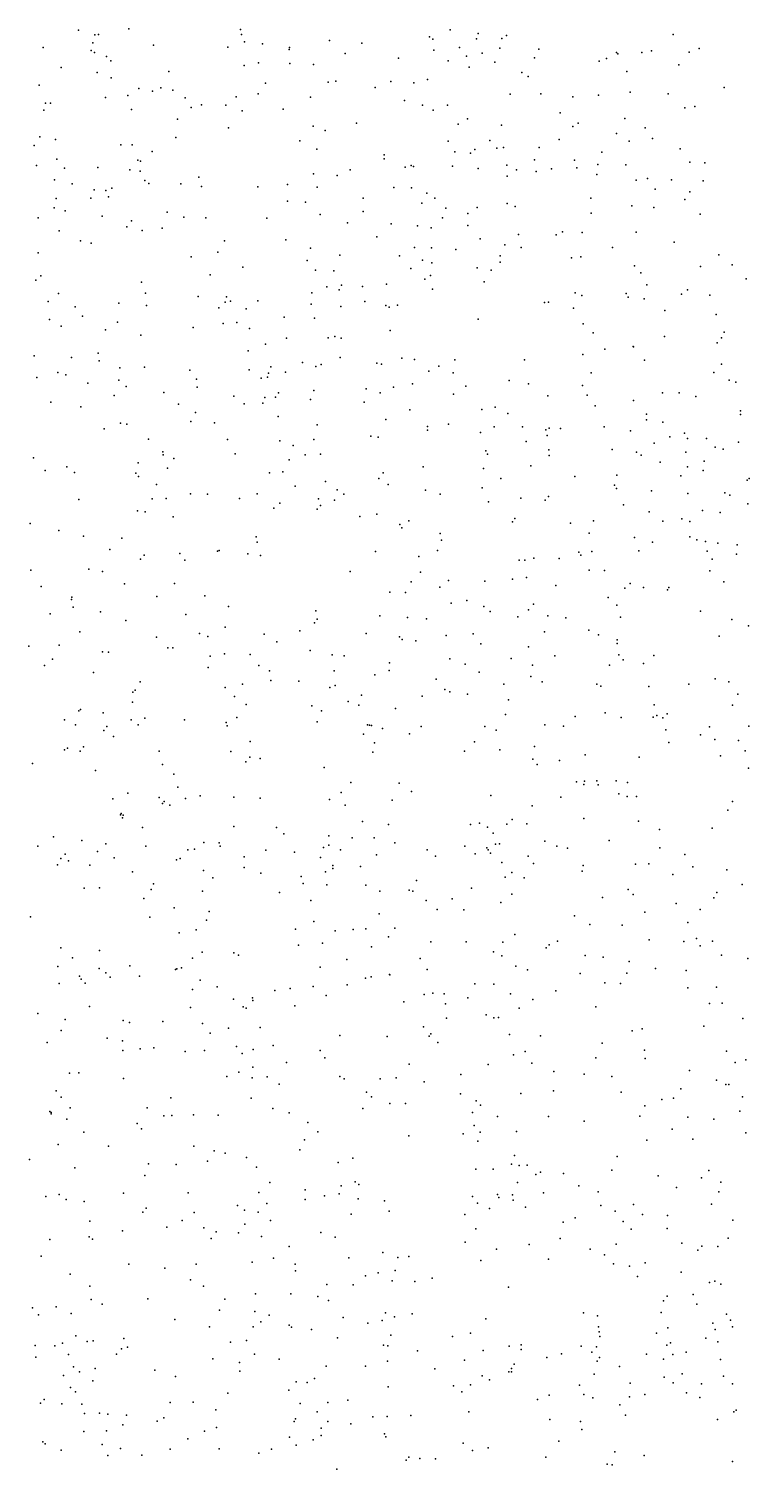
# Model space of a CAD drawing. Extents: x 2 to 99999, y 0 to 49999.
# Drawn here: x 25002 to 31251, y 25007 to 37495 of the extents above; entities that cross this region are included whole.
import ezdxf

# ---------------------------------------------------------------- set-up
doc = ezdxf.new("R2010")
doc.units = 0
doc.header["$MEASUREMENT"] = 0
doc.layers.add('points', color=50, linetype='Continuous')

msp = doc.modelspace()

# ---------------------------------------------------------------- linework, layer by layer
at = {"layer": 'points', "color": 3}
for p in [(25433, 37482, 4), (25869, 37495, 49), (26839, 37490, 75), (28656, 37485, 17), (25557, 37373, 60), (25576, 37442, 52), (25606, 37447, 27), (26085, 37352, 66), (26848, 37445, 65), (26873, 37382, 24), (27030, 37364, 17), (27612, 37394, 45), (27892, 37370, 60), (28478, 37425, 95), (28508, 37404, 32), (28885, 37407, 38), (28900, 37453, 63), (29106, 37410, 3), (29145, 37436, 74), (30592, 37447, 98), (25128, 37332, 100), (25543, 37306, 50), (25573, 37291, 76), (25676, 37255, 5), (25713, 37217, 52), (26729, 37336, 86), (27262, 37315, 55), (27265, 37332, 82), (27747, 37281, 60), (28209, 37241, 88), (28515, 37310, 87), (28640, 37217, 53), (28737, 37332, 20), (28798, 37257, 86), (28935, 37284, 51), (29088, 37328, 84), (29388, 37242, 44), (29426, 37318, 59), (30014, 37238, 47), (30099, 37289, 95), (30112, 37278, 48), (30320, 37290, 57), (30403, 37304, 26), (30731, 37292, 45), (30816, 37323, 49), (25282, 37160, 4), (25596, 37115, 93), (26217, 37126, 2), (26870, 37178, 2), (26994, 37200, 51), (27267, 37194, 40), (27471, 37186, 56), (28821, 37163, 28), (29044, 37207, 26), (29280, 37116, 37), (29950, 37213, 100), (30190, 37124, 95), (30641, 37182, 54), (25092, 37007, 89), (25717, 37069, 30), (25958, 36977, 31), (26149, 36983, 45), (27055, 37023, 54), (27598, 37033, 84), (27666, 37040, 49), (28008, 36987, 18), (28143, 37038, 74), (28341, 37028, 18), (28460, 37056, 8), (29333, 37081, 58), (31034, 36985, 64), (25147, 36849, 63), (25191, 36851, 85), (25669, 36898, 24), (25862, 36916, 53), (26074, 36955, 80), (26251, 36963, 27), (26360, 36896, 55), (26800, 36905, 1), (26993, 36930, 34), (27447, 36902, 17), (28260, 36874, 37), (29178, 36929, 37), (29443, 36932, 88), (29720, 36905, 65), (29944, 36920, 62), (30219, 36946, 91), (30548, 36932, 13), (25133, 36791, 60), (25893, 36794, 85), (26412, 36812, 7), (26501, 36835, 72), (26712, 36833, 39), (26852, 36784, 24), (27210, 36797, 67), (28416, 36834, 44), (28511, 36790, 89), (28635, 36833, 8), (29612, 36767, 98), (30172, 36718, 96), (30694, 36811, 91), (30779, 36822, 31), (26291, 36711, 73), (26736, 36636, 57), (27470, 36652, 80), (27572, 36613, 18), (27846, 36676, 5), (28726, 36667, 17), (28809, 36714, 63), (29102, 36659, 48), (29722, 36648, 71), (29768, 36677, 54), (30349, 36635, 13), (25049, 36484, 9), (25098, 36557, 97), (25235, 36534, 85), (25801, 36489, 45), (25900, 36488, 7), (26278, 36554, 63), (27353, 36523, 71), (28640, 36521, 52), (29000, 36526, 98), (29120, 36467, 99), (29429, 36467, 30), (29603, 36535, 37), (30100, 36588, 35), (30209, 36520, 8), (30413, 36543, 44), (25246, 36364, 51), (25949, 36357, 85), (25970, 36348, 95), (26073, 36432, 66), (27501, 36452, 11), (28084, 36401, 98), (28084, 36369, 71), (28699, 36429, 81), (28834, 36417, 47), (28872, 36450, 44), (29061, 36459, 62), (29390, 36360, 21), (29737, 36356, 32), (29973, 36425, 42), (30652, 36455, 95), (25068, 36311, 97), (25313, 36287, 90), (25601, 36292, 7), (25880, 36273, 5), (25969, 36262, 67), (27473, 36239, 71), (27678, 36224, 52), (27791, 36273, 58), (28268, 36295, 23), (28319, 36310, 90), (28339, 36302, 9), (28679, 36303, 19), (28900, 36283, 64), (29150, 36314, 74), (29151, 36217, 79), (29233, 36272, 93), (29404, 36259, 71), (29537, 36280, 18), (29757, 36291, 89), (29931, 36233, 93), (29937, 36318, 60), (30182, 36315, 30), (30735, 36338, 42), (30865, 36334, 53), (25225, 36186, 80), (25379, 36152, 21), (25570, 36099, 72), (25672, 36092, 98), (25724, 36114, 63), (26009, 36180, 89), (26045, 36153, 20), (26320, 36152, 81), (26478, 36209, 32), (26500, 36127, 12), (26989, 36124, 16), (27247, 36146, 87), (27503, 36123, 53), (28169, 36118, 72), (28322, 36117, 72), (30271, 36183, 86), (30369, 36196, 90), (30435, 36105, 0), (30576, 36187, 55), (30852, 36177, 71), (25240, 36025, 13), (25541, 36028, 16), (25695, 36037, 90), (27247, 36001, 31), (27402, 35991, 44), (27902, 36026, 49), (28411, 35984, 33), (28456, 36071, 55), (28524, 36026, 6), (29152, 35981, 54), (29877, 36027, 17), (30694, 36016, 63), (30737, 36081, 91), (25083, 35857, 19), (25223, 35942, 5), (25319, 35917, 63), (25640, 35872, 43), (26204, 35906, 34), (26347, 35861, 29), (26538, 35855, 94), (27066, 35852, 39), (27529, 35886, 28), (27902, 35911, 59), (28592, 35855, 88), (28619, 35940, 46), (28812, 35895, 93), (28892, 35947, 77), (29222, 35954, 79), (29881, 35897, 49), (30232, 35960, 81), (30424, 35946, 81), (30825, 35887, 7), (25267, 35742, 60), (25854, 35779, 52), (25892, 35830, 84), (25985, 35745, 84), (26158, 35766, 45), (27768, 35813, 6), (28147, 35805, 78), (28374, 35788, 42), (28492, 35770, 43), (28811, 35790, 35), (29632, 35734, 4), (29801, 35730, 24), (30270, 35733, 18), (25452, 35657, 12), (25544, 35636, 90), (26699, 35658, 59), (27232, 35666, 52), (27446, 35593, 76), (28021, 35692, 37), (28349, 35598, 9), (28495, 35595, 63), (28918, 35673, 43), (29131, 35622, 84), (29251, 35713, 31), (29272, 35599, 50), (29577, 35708, 26), (30066, 35599, 35), (30601, 35646, 90), (25084, 35552, 27), (26411, 35519, 2), (26643, 35557, 4), (27417, 35487, 43), (27701, 35532, 41), (28217, 35526, 67), (28417, 35489, 15), (28497, 35467, 60), (28706, 35583, 72), (29092, 35528, 56), (29092, 35473, 14), (29709, 35509, 9), (29792, 35519, 57), (30988, 35534, 81), (25108, 35353, 36), (26575, 35361, 78), (26858, 35427, 10), (27490, 35401, 16), (27647, 35396, 35), (28317, 35417, 70), (28486, 35355, 7), (28891, 35422, 72), (29012, 35401, 67), (30257, 35440, 27), (30310, 35380, 96), (30829, 35433, 39), (31104, 35450, 85), (25063, 35315, 59), (25980, 35298, 63), (27588, 35258, 37), (27696, 35231, 70), (27715, 35273, 13), (27898, 35261, 42), (28104, 35280, 66), (28439, 35324, 18), (28505, 35238, 29), (28953, 35302, 73), (30364, 35274, 92), (30715, 35231, 24), (31226, 35328, 15), (25170, 35131, 19), (25260, 35200, 41), (25784, 35116, 72), (26014, 35204, 68), (26024, 35097, 64), (26472, 35174, 98), (26707, 35126, 96), (26716, 35172, 83), (26751, 35135, 34), (26990, 35136, 31), (27451, 35108, 10), (27458, 35205, 18), (27918, 35131, 19), (28099, 35095, 88), (28201, 35100, 83), (29476, 35123, 13), (29511, 35125, 49), (29741, 35205, 13), (29799, 35182, 57), (30183, 35199, 58), (30202, 35168, 87), (30341, 35153, 11), (30663, 35194, 70), (30909, 35187, 14), (25181, 34975, 27), (25405, 35084, 63), (25469, 35003, 99), (26651, 35077, 22), (26887, 35066, 57), (27217, 34996, 76), (27480, 34986, 81), (27709, 35088, 13), (28129, 35083, 1), (28901, 34977, 21), (29728, 35072, 61), (30520, 35052, 47), (30964, 35018, 94), (25284, 34917, 33), (25667, 34886, 76), (25773, 34952, 50), (26427, 34906, 56), (26688, 34940, 10), (26807, 34949, 67), (26916, 34898, 92), (28137, 34878, 63), (29811, 34936, 31), (29899, 34859, 93), (31033, 34865, 68), (25973, 34839, 6), (27055, 34760, 7), (27237, 34814, 54), (27600, 34815, 62), (27656, 34827, 5), (27712, 34814, 42), (30246, 34742, 83), (30247, 34737, 44), (30517, 34827, 32), (30974, 34771, 22), (31010, 34817, 68), (25050, 34659, 60), (25372, 34646, 82), (25605, 34684, 51), (25614, 34617, 32), (26904, 34703, 23), (27376, 34601, 23), (27702, 34644, 43), (28021, 34597, 39), (28239, 34640, 51), (28347, 34629, 3), (28699, 34626, 32), (29303, 34625, 86), (29807, 34670, 24), (29998, 34716, 27), (30344, 34623, 51), (25071, 34473, 9), (25255, 34514, 94), (25324, 34495, 78), (25791, 34555, 54), (26005, 34560, 67), (26399, 34535, 30), (26913, 34539, 76), (27072, 34475, 91), (27083, 34510, 22), (27103, 34563, 26), (27228, 34517, 84), (27492, 34566, 46), (27538, 34584, 68), (28062, 34587, 17), (28471, 34527, 69), (28560, 34571, 91), (28684, 34512, 80), (29879, 34513, 84), (30944, 34515, 72), (31012, 34587, 7), (25514, 34424, 65), (25782, 34450, 82), (25848, 34395, 72), (26456, 34458, 60), (26463, 34389, 18), (27019, 34465, 96), (27474, 34360, 81), (27928, 34373, 89), (28167, 34388, 57), (28331, 34416, 97), (28794, 34396, 31), (29169, 34445, 61), (29336, 34418, 48), (29806, 34401, 79), (31076, 34449, 11), (31134, 34430, 33), (25194, 34258, 80), (25744, 34315, 41), (26175, 34342, 62), (26301, 34241, 97), (26780, 34310, 92), (26870, 34243, 96), (27032, 34249, 44), (27050, 34298, 90), (27142, 34301, 54), (27169, 34338, 9), (27447, 34280, 71), (27910, 34258, 91), (28050, 34338, 39), (28685, 34326, 11), (29505, 34314, 59), (29845, 34319, 45), (29914, 34227, 80), (30249, 34271, 72), (30498, 34338, 15), (30645, 34340, 32), (30787, 34308, 87), (25454, 34217, 31), (26449, 34168, 33), (27165, 34135, 99), (28100, 34109, 51), (28308, 34192, 94), (28933, 34194, 26), (29047, 34216, 28), (29157, 34161, 40), (30359, 34104, 21), (30360, 34155, 67), (31175, 34184, 52), (31177, 34150, 34), (25656, 34026, 84), (25798, 34075, 11), (25853, 34067, 70), (26407, 34090, 53), (26614, 34080, 39), (27503, 34061, 74), (28460, 34016, 12), (28461, 34047, 98), (28644, 34068, 40), (28920, 33995, 51), (29040, 34043, 33), (29285, 34044, 21), (29486, 34018, 9), (29517, 34033, 96), (29615, 34029, 77), (29994, 34043, 17), (30222, 34009, 43), (30501, 34085, 33), (30691, 33988, 51), (26040, 33938, 77), (26725, 33935, 70), (27179, 33922, 10), (27295, 33881, 45), (27476, 33934, 72), (27969, 33962, 22), (28034, 33954, 1), (29318, 33916, 91), (29499, 33968, 47), (29513, 33846, 1), (30062, 33848, 75), (30426, 33902, 6), (30563, 33958, 77), (30715, 33942, 12), (30881, 33944, 95), (30956, 33867, 95), (31025, 33851, 19), (31158, 33911, 39), (25044, 33775, 43), (25951, 33731, 90), (26164, 33826, 11), (26167, 33801, 21), (26261, 33769, 48), (26793, 33811, 87), (27262, 33758, 86), (27399, 33800, 70), (27534, 33806, 90), (28968, 33835, 28), (28980, 33807, 34), (29516, 33796, 38), (30273, 33824, 81), (30315, 33799, 63), (30480, 33737, 41), (30702, 33825, 97), (30862, 33745, 82), (25145, 33665, 55), (25332, 33697, 24), (25398, 33648, 41), (25932, 33643, 41), (25955, 33613, 18), (26206, 33685, 11), (27089, 33645, 81), (27205, 33655, 28), (28038, 33596, 44), (28075, 33644, 69), (28422, 33697, 46), (28947, 33684, 15), (29098, 33595, 77), (29358, 33707, 98), (29738, 33613, 46), (30102, 33624, 65), (30659, 33618, 35), (30717, 33697, 92), (30853, 33666, 36), (31251, 33596, 79), (26109, 33545, 45), (27312, 33529, 16), (27577, 33569, 84), (27676, 33497, 68), (28121, 33543, 22), (28444, 33496, 49), (28936, 33516, 51), (30082, 33537, 45), (30100, 33509, 27), (30403, 33489, 48), (31040, 33472, 19), (31235, 33582, 39), (25435, 33414, 41), (26072, 33421, 73), (26193, 33423, 76), (26406, 33462, 31), (26553, 33460, 64), (26829, 33422, 57), (26983, 33463, 39), (27179, 33381, 14), (27516, 33420, 86), (27533, 33363, 4), (27655, 33407, 29), (27734, 33459, 81), (28571, 33459, 76), (28991, 33393, 92), (29269, 33426, 61), (29480, 33409, 91), (29511, 33441, 62), (30161, 33367, 17), (30719, 33467, 14), (31084, 33453, 35), (31238, 33377, 2), (25944, 33315, 36), (26012, 33308, 67), (26255, 33264, 10), (27129, 33338, 4), (27504, 33331, 37), (27875, 33266, 27), (28020, 33288, 23), (28300, 33230, 78), (29197, 33221, 20), (29218, 33248, 59), (29900, 33229, 14), (30384, 33306, 47), (30501, 33225, 29), (30668, 33247, 18), (30735, 33224, 63), (30847, 33320, 61), (30998, 33302, 49), (25015, 33205, 7), (25263, 33144, 39), (25478, 33095, 15), (28221, 33198, 50), (28238, 33169, 93), (28571, 33118, 5), (29700, 33210, 39), (29864, 33122, 85), (25704, 32981, 95), (25809, 33078, 66), (26655, 32972, 78), (26976, 33091, 80), (26982, 33044, 2), (28548, 32973, 16), (28581, 33062, 24), (30257, 33085, 28), (30413, 33043, 24), (30736, 33091, 86), (30796, 33063, 11), (30872, 33051, 72), (30980, 33036, 17), (31148, 33021, 64), (25972, 32897, 88), (26004, 32931, 6), (26313, 32947, 32), (26357, 32888, 31), (26640, 32967, 53), (26901, 32942, 52), (27012, 32929, 83), (28011, 32964, 82), (28387, 32920, 97), (29257, 32888, 71), (29304, 32888, 71), (29384, 32906, 88), (29604, 32903, 32), (29773, 32957, 78), (29791, 32932, 24), (29886, 32963, 71), (30293, 32969, 5), (30886, 32965, 12), (30931, 32898, 77), (31140, 32940, 49), (25021, 32800, 17), (25522, 32811, 84), (25641, 32790, 24), (27790, 32789, 85), (28401, 32783, 61), (29198, 32724, 51), (29319, 32739, 91), (29863, 32801, 40), (29995, 32798, 87), (30910, 32795, 38), (25110, 32660, 79), (25832, 32684, 85), (26266, 32685, 6), (28134, 32612, 18), (28269, 32607, 63), (28318, 32701, 85), (28567, 32655, 47), (28642, 32711, 96), (28959, 32707, 9), (29574, 32668, 81), (30173, 32644, 12), (30219, 32687, 20), (30334, 32651, 89), (30542, 32631, 87), (30553, 32652, 84), (31031, 32701, 40), (25374, 32548, 25), (25377, 32566, 52), (25388, 32480, 60), (26112, 32573, 98), (26528, 32580, 62), (26734, 32486, 9), (28667, 32514, 3), (28802, 32539, 22), (28950, 32486, 71), (29381, 32507, 50), (30027, 32565, 44), (30104, 32498, 82), (25189, 32422, 9), (25625, 32441, 46), (25845, 32364, 38), (26364, 32418, 91), (27493, 32450, 46), (27503, 32377, 38), (28048, 32406, 19), (28286, 32390, 1), (28453, 32379, 4), (29004, 32442, 74), (29245, 32396, 66), (29337, 32456, 35), (29504, 32404, 21), (29660, 32387, 60), (30136, 32393, 8), (30829, 32447, 8), (31101, 32374, 51), (25446, 32267, 54), (26110, 32221, 37), (26482, 32253, 5), (26556, 32226, 29), (26707, 32306, 58), (27043, 32247, 50), (27352, 32274, 69), (27480, 32344, 67), (27930, 32252, 28), (28217, 32223, 70), (28622, 32236, 9), (28856, 32250, 25), (29477, 32267, 79), (29861, 32281, 22), (29944, 32240, 89), (30991, 32228, 32), (31244, 32320, 97), (25002, 32141, 22), (25267, 32151, 62), (26207, 32128, 31), (26253, 32129, 30), (27153, 32181, 16), (27444, 32104, 54), (28240, 32201, 58), (28361, 32190, 16), (28924, 32162, 54), (29338, 32136, 13), (30105, 32166, 56), (30107, 32196, 20), (25139, 31975, 18), (25208, 32031, 50), (25643, 32093, 30), (25694, 32091, 37), (26576, 32057, 18), (26701, 32076, 8), (26922, 32070, 74), (26997, 31975, 32), (27634, 32066, 43), (27738, 32058, 30), (28132, 31997, 68), (28655, 32033, 43), (28788, 31986, 52), (29187, 32035, 56), (29372, 31978, 26), (29565, 32059, 11), (30040, 31977, 24), (30119, 32066, 12), (30158, 32024, 17), (30333, 31993, 32), (30423, 32061, 7), (25565, 31913, 23), (26557, 31957, 41), (27089, 31929, 25), (27103, 31846, 75), (27651, 31929, 29), (28004, 31895, 29), (28127, 31930, 24), (28535, 31857, 22), (28909, 31917, 24), (29358, 31879, 76), (30955, 31859, 43), (25906, 31745, 15), (25926, 31760, 38), (25968, 31832, 32), (26706, 31783, 61), (26856, 31813, 74), (27344, 31839, 81), (27614, 31785, 22), (27661, 31802, 91), (28612, 31766, 72), (28655, 31747, 7), (28809, 31726, 58), (29124, 31813, 61), (29454, 31834, 75), (29930, 31813, 22), (29963, 31796, 52), (30381, 31793, 35), (30727, 31812, 50), (31074, 31832, 4), (31152, 31726, 62), (25902, 31657, 26), (26787, 31707, 38), (26889, 31638, 60), (27457, 31625, 66), (27773, 31664, 5), (27866, 31632, 91), (27888, 31717, 47), (28184, 31601, 65), (28414, 31709, 72), (29162, 31678, 30), (30427, 31634, 94), (31107, 31632, 62), (25312, 31503, 3), (25436, 31583, 64), (25450, 31592, 58), (25647, 31563, 26), (25889, 31504, 60), (26010, 31519, 46), (26352, 31505, 70), (26713, 31482, 89), (26806, 31523, 49), (27505, 31485, 97), (27540, 31581, 62), (29136, 31550, 58), (29742, 31533, 24), (30002, 31565, 26), (30141, 31523, 18), (30419, 31528, 6), (30451, 31542, 27), (30502, 31522, 19), (30539, 31556, 9), (25407, 31460, 0), (25653, 31410, 12), (25680, 31446, 17), (25738, 31358, 71), (25952, 31459, 75), (26724, 31452, 8), (27905, 31379, 73), (27939, 31460, 11), (27957, 31457, 59), (27976, 31456, 9), (28071, 31430, 66), (28306, 31381, 9), (28406, 31447, 95), (28958, 31447, 57), (29057, 31414, 65), (29479, 31460, 96), (29640, 31449, 20), (30528, 31416, 70), (30828, 31375, 80), (30906, 31442, 34), (31248, 31450, 52), (25313, 31244, 7), (25339, 31259, 45), (25449, 31232, 18), (25478, 31269, 60), (26134, 31232, 14), (26756, 31230, 17), (26923, 31315, 49), (27986, 31223, 71), (28000, 31303, 9), (28782, 31232, 70), (28868, 31312, 11), (29088, 31243, 44), (29389, 31273, 7), (30553, 31308, 23), (30954, 31332, 70), (31159, 31324, 81), (31215, 31235, 62), (25034, 31124, 18), (26162, 31115, 78), (26886, 31139, 39), (26921, 31181, 93), (27009, 31169, 36), (29375, 31164, 0), (29411, 31117, 55), (29607, 31152, 17), (29828, 31200, 75), (30296, 31179, 83), (31003, 31191, 11), (25582, 31063, 63), (26261, 31033, 17), (27565, 31090, 81), (29822, 30973, 73), (29931, 30975, 14), (30097, 30975, 38), (31246, 31086, 43), (25861, 30867, 64), (26296, 30920, 48), (27713, 30874, 65), (27795, 30960, 81), (28215, 30955, 55), (28322, 30882, 64), (29010, 30848, 62), (29753, 30967, 39), (29818, 30944, 8), (29940, 30941, 64), (30119, 30863, 77), (30197, 30959, 28), (25732, 30820, 94), (26134, 30829, 77), (26162, 30779, 100), (26176, 30795, 63), (26226, 30765, 67), (26361, 30823, 4), (26490, 30845, 3), (26782, 30834, 12), (27008, 30825, 76), (27611, 30812, 27), (27746, 30764, 52), (28155, 30807, 97), (29370, 30758, 80), (29618, 30834, 17), (30194, 30838, 99), (30275, 30840, 9), (31107, 30795, 56), (25798, 30681, 57), (25805, 30691, 43), (25816, 30653, 52), (25822, 30677, 46), (27896, 30622, 70), (28912, 30608, 92), (29148, 30600, 16), (29196, 30640, 41), (29323, 30603, 58), (29816, 30648, 55), (30291, 30626, 9), (31065, 30721, 46), (25217, 30488, 17), (25989, 30569, 84), (26780, 30579, 20), (27152, 30569, 21), (27214, 30516, 22), (27604, 30499, 53), (27808, 30481, 87), (27998, 30481, 18), (28123, 30595, 96), (28833, 30596, 37), (28981, 30572, 93), (29029, 30521, 75), (30472, 30552, 21), (30930, 30563, 55), (25081, 30407, 85), (25461, 30458, 86), (25598, 30361, 69), (25672, 30430, 75), (26019, 30408, 44), (26382, 30376, 96), (26441, 30381, 18), (26521, 30441, 12), (26653, 30437, 28), (26662, 30407, 2), (27058, 30375, 2), (27306, 30356, 50), (27560, 30397, 11), (27606, 30417, 68), (27706, 30376, 59), (28177, 30437, 53), (28458, 30378, 82), (28784, 30409, 99), (28975, 30393, 74), (28986, 30378, 61), (29008, 30348, 60), (29051, 30425, 90), (29084, 30429, 52), (29479, 30451, 32), (29584, 30409, 75), (29676, 30390, 22), (30036, 30458, 43), (30477, 30393, 13), (25252, 30246, 79), (25281, 30300, 82), (25319, 30338, 37), (25347, 30281, 58), (25532, 30245, 98), (25744, 30306, 88), (26285, 30291, 85), (26316, 30300, 71), (26870, 30224, 27), (26871, 30317, 56), (27533, 30310, 87), (27641, 30242, 80), (27881, 30231, 79), (28019, 30333, 61), (28530, 30323, 82), (28873, 30341, 98), (29105, 30266, 25), (29335, 30322, 44), (29379, 30257, 85), (29812, 30242, 40), (30265, 30253, 47), (30381, 30256, 70), (30693, 30335, 45), (30762, 30230, 79), (25901, 30186, 34), (26517, 30198, 44), (26598, 30133, 47), (27014, 30175, 53), (27364, 30144, 72), (27577, 30185, 9), (27641, 30216, 2), (28364, 30110, 31), (29135, 30140, 36), (29192, 30181, 29), (29300, 30133, 24), (29802, 30192, 70), (30590, 30163, 87), (31057, 30202, 1), (25483, 30044, 6), (25617, 30047, 74), (26063, 30033, 17), (26083, 30083, 56), (26510, 30019, 78), (27178, 30008, 19), (27381, 30084, 29), (27588, 30074, 70), (27927, 30070, 4), (28046, 30017, 71), (28301, 30027, 52), (28334, 30019, 70), (28843, 30043, 43), (29191, 29992, 80), (30200, 30034, 98), (30245, 29989, 14), (30970, 30008, 38), (31190, 30076, 60), (26000, 29954, 7), (26263, 29875, 54), (27448, 29938, 14), (28450, 29938, 25), (28546, 29860, 12), (28676, 29953, 25), (28776, 29855, 15), (29097, 29921, 77), (29978, 29962, 30), (30618, 29911, 43), (30826, 29859, 80), (30944, 29959, 28), (25018, 29795, 85), (26052, 29793, 84), (26544, 29768, 28), (26568, 29841, 53), (27474, 29755, 28), (28042, 29821, 66), (29737, 29804, 58), (29870, 29730, 73), (30150, 29724, 27), (30347, 29835, 65), (30718, 29746, 58), (26306, 29657, 0), (26455, 29683, 24), (27316, 29689, 26), (27659, 29674, 73), (27815, 29687, 70), (27925, 29691, 72), (28123, 29623, 53), (28177, 29696, 28), (29217, 29643, 40), (30795, 29607, 49), (25280, 29526, 52), (25616, 29503, 65), (26506, 29489, 78), (26780, 29483, 44), (27343, 29549, 6), (27550, 29567, 11), (27974, 29535, 7), (28491, 29579, 22), (28797, 29579, 73), (29034, 29492, 75), (29113, 29576, 44), (29491, 29528, 54), (29515, 29553, 36), (29589, 29586, 65), (30384, 29595, 82), (30685, 29581, 16), (30827, 29545, 20), (30934, 29584, 13), (25255, 29365, 75), (25381, 29440, 99), (25614, 29348, 43), (25880, 29370, 23), (26328, 29354, 54), (26423, 29436, 78), (26822, 29462, 3), (27529, 29358, 4), (27762, 29427, 37), (28397, 29433, 35), (29106, 29457, 87), (29227, 29367, 16), (29827, 29459, 72), (29985, 29447, 57), (30209, 29408, 49), (30438, 29349, 25), (31012, 29462, 3), (31238, 29434, 13), (25443, 29280, 47), (25456, 29255, 81), (25672, 29309, 89), (25708, 29273, 12), (25964, 29281, 96), (26274, 29340, 80), (26287, 29345, 16), (26488, 29246, 85), (27922, 29265, 39), (27972, 29275, 7), (28132, 29296, 14), (28134, 29294, 37), (28457, 29340, 21), (29327, 29336, 61), (29785, 29305, 99), (30000, 29224, 99), (30189, 29308, 15), (30705, 29331, 67), (25265, 29218, 15), (25491, 29222, 85), (26421, 29167, 85), (26637, 29188, 44), (27137, 29158, 94), (27269, 29173, 65), (27470, 29193, 94), (27581, 29114, 28), (27763, 29206, 2), (28432, 29121, 73), (28508, 29134, 11), (28604, 29127, 34), (28871, 29216, 24), (29036, 29213, 13), (29180, 29129, 59), (29575, 29155, 52), (30136, 29218, 71), (30719, 29179, 22), (30968, 29186, 47), (25528, 29019, 57), (26405, 29010, 9), (26778, 29082, 22), (26862, 29015, 31), (26888, 29004, 23), (26942, 29092, 66), (26947, 29071, 26), (27310, 29024, 77), (28256, 29059, 96), (28617, 29041, 46), (28812, 29093, 2), (29256, 29003, 16), (29373, 29079, 72), (29920, 29014, 93), (30906, 29043, 37), (31017, 29047, 6), (25081, 28959, 98), (25317, 28905, 42), (25820, 28897, 16), (25876, 28879, 14), (26164, 28887, 81), (26510, 28872, 50), (28626, 28917, 78), (28970, 28947, 56), (29035, 28921, 18), (29078, 28922, 56), (30858, 28849, 69), (31196, 28914, 29), (25282, 28810, 65), (25681, 28743, 76), (26575, 28788, 29), (26735, 28829, 68), (27010, 28835, 75), (27701, 28768, 70), (28110, 28758, 67), (28425, 28842, 7), (28474, 28762, 24), (28489, 28781, 3), (29172, 28776, 50), (29442, 28764, 85), (30235, 28806, 13), (30323, 28825, 8), (25163, 28705, 98), (25816, 28722, 51), (25819, 28638, 76), (25969, 28652, 2), (26086, 28659, 27), (26359, 28628, 56), (26526, 28636, 77), (26803, 28671, 67), (26852, 28611, 43), (26948, 28646, 47), (27122, 28679, 9), (27529, 28637, 0), (28550, 28707, 98), (29307, 28629, 74), (29976, 28700, 46), (30342, 28641, 19), (31055, 28632, 9), (26946, 28491, 44), (27237, 28532, 33), (27569, 28573, 75), (28301, 28519, 44), (28987, 28515, 7), (29206, 28598, 33), (29366, 28528, 63), (29922, 28573, 71), (30349, 28566, 29), (31130, 28533, 62), (31223, 28556, 12), (25356, 28441, 87), (25437, 28442, 81), (25823, 28394, 83), (26720, 28412, 76), (26824, 28448, 39), (26941, 28400, 2), (27070, 28408, 10), (27699, 28411, 33), (27738, 28390, 22), (28051, 28390, 14), (28190, 28399, 59), (28432, 28366, 42), (28751, 28428, 32), (29558, 28455, 57), (29819, 28431, 48), (30061, 28411, 81), (30732, 28464, 60), (30968, 28381, 85), (25240, 28286, 11), (25283, 28231, 93), (26233, 28225, 85), (26932, 28224, 62), (27173, 28344, 92), (27932, 28275, 28), (27975, 28235, 37), (28746, 28260, 32), (29269, 28265, 21), (29555, 28287, 95), (30141, 28276, 59), (30659, 28304, 8), (31049, 28342, 14), (31075, 28343, 54), (31193, 28234, 9), (25184, 28107, 73), (25360, 28140, 19), (26030, 28140, 13), (27119, 28134, 64), (27900, 28135, 63), (28134, 28178, 98), (28269, 28177, 0), (28852, 28100, 27), (28883, 28200, 42), (28921, 28162, 51), (30346, 28158, 26), (30494, 28211, 10), (30594, 28223, 16), (31170, 28111, 61), (25195, 28087, 18), (25196, 28099, 46), (25333, 28041, 27), (25942, 28005, 76), (26173, 28071, 4), (26243, 28072, 22), (26431, 28078, 81), (26644, 28075, 95), (27262, 28097, 78), (27422, 28012, 83), (28866, 27987, 8), (29068, 28065, 99), (29511, 28065, 97), (29821, 28025, 61), (30302, 28066, 45), (30719, 28058, 48), (30945, 28042, 99), (25479, 27928, 43), (25980, 27957, 31), (27395, 27861, 5), (27509, 27932, 31), (28299, 27897, 42), (28770, 27914, 30), (28897, 27850, 60), (28917, 27930, 78), (29234, 27934, 25), (30362, 27859, 60), (30584, 27954, 76), (30762, 27869, 34), (31222, 27924, 11), (25256, 27821, 27), (25694, 27808, 21), (26434, 27808, 0), (26609, 27767, 34), (26705, 27747, 32), (27352, 27776, 13), (29214, 27727, 15), (25008, 27691, 32), (25402, 27620, 12), (26040, 27654, 4), (26282, 27647, 37), (26552, 27676, 53), (26890, 27710, 9), (26977, 27625, 46), (27685, 27665, 99), (27812, 27703, 98), (28881, 27609, 39), (29031, 27609, 87), (29188, 27651, 61), (29255, 27640, 0), (29325, 27644, 17), (30107, 27718, 24), (26008, 27552, 85), (27094, 27492, 18), (27834, 27497, 75), (27865, 27476, 75), (29242, 27491, 23), (29401, 27563, 53), (29440, 27581, 26), (29640, 27570, 79), (30059, 27598, 36), (30462, 27551, 45), (30837, 27534, 35), (30901, 27595, 80), (31005, 27494, 96), (25151, 27372, 30), (25265, 27388, 28), (25823, 27401, 34), (26384, 27404, 31), (26998, 27407, 19), (27401, 27430, 7), (27566, 27378, 94), (27695, 27393, 49), (27712, 27462, 61), (27858, 27350, 65), (28850, 27372, 47), (29069, 27387, 16), (29079, 27362, 10), (29198, 27384, 33), (29467, 27402, 1), (29774, 27462, 51), (29940, 27411, 9), (30622, 27450, 11), (30989, 27410, 35), (25327, 27346, 83), (25484, 27327, 83), (25991, 27235, 14), (26020, 27269, 30), (26436, 27231, 36), (26812, 27292, 72), (26874, 27252, 34), (26991, 27236, 27), (27068, 27310, 10), (27400, 27345, 10), (28087, 27333, 19), (28129, 27244, 38), (28895, 27312, 18), (28998, 27268, 85), (29205, 27340, 80), (29312, 27279, 46), (29965, 27294, 79), (30090, 27244, 59), (30247, 27303, 93), (30923, 27304, 2), (25532, 27157, 14), (26200, 27104, 94), (26332, 27164, 11), (26875, 27131, 52), (27099, 27163, 26), (27799, 27219, 24), (28785, 27214, 72), (29638, 27148, 63), (29742, 27185, 5), (30159, 27155, 21), (30327, 27216, 59), (30543, 27206, 96), (31109, 27166, 41), (25184, 26998, 88), (25525, 27020, 98), (25555, 27002, 9), (25814, 27072, 42), (26521, 27099, 75), (26584, 27008, 93), (26629, 27066, 82), (26820, 27056, 98), (27021, 27025, 25), (27536, 27058, 58), (27660, 27018, 72), (28881, 27092, 27), (29611, 27006, 23), (30228, 27088, 99), (30541, 27093, 44), (31068, 27011, 6), (25109, 26855, 56), (27260, 26937, 78), (28072, 26885, 74), (28299, 26851, 43), (28787, 26975, 61), (29058, 26915, 58), (29344, 26954, 49), (29871, 26913, 43), (29996, 26865, 65), (30098, 26959, 17), (30667, 26966, 97), (30806, 26906, 68), (30839, 26940, 29), (30980, 26936, 60), (25870, 26784, 97), (26181, 26749, 91), (26453, 26783, 68), (26939, 26803, 32), (27125, 26836, 85), (27314, 26784, 49), (27315, 26727, 87), (27778, 26840, 77), (28180, 26730, 64), (28203, 26842, 65), (28922, 26816, 31), (29509, 26829, 78), (30075, 26786, 28), (30212, 26768, 59), (30350, 26795, 29), (25361, 26698, 87), (26405, 26647, 2), (27587, 26607, 13), (27815, 26604, 99), (27922, 26683, 84), (28034, 26710, 10), (28154, 26640, 53), (28350, 26635, 84), (28502, 26664, 40), (30281, 26678, 69), (30662, 26716, 13), (30908, 26626, 74), (30952, 26637, 50), (31006, 26611, 79), (25531, 26593, 72), (25542, 26479, 13), (26036, 26484, 21), (26517, 26593, 42), (26704, 26482, 45), (26968, 26526, 95), (27276, 26527, 61), (27509, 26503, 36), (29164, 26584, 51), (30541, 26508, 49), (30766, 26520, 31), (25034, 26406, 7), (25240, 26415, 66), (25371, 26357, 36), (25638, 26437, 82), (26657, 26385, 24), (26963, 26375, 31), (27601, 26469, 75), (28097, 26363, 47), (28328, 26355, 16), (29815, 26362, 68), (30489, 26365, 13), (30507, 26466, 37), (30797, 26438, 98), (25088, 26345, 75), (26268, 26304, 73), (26570, 26242, 36), (26949, 26240, 47), (27014, 26285, 67), (27086, 26341, 16), (27261, 26255, 99), (27281, 26238, 13), (27730, 26322, 98), (27944, 26273, 71), (28067, 26296, 94), (28175, 26327, 34), (28966, 26309, 33), (29934, 26336, 40), (29943, 26240, 91), (30546, 26231, 94), (30936, 26272, 59), (31054, 26350, 23), (31089, 26298, 34), (31107, 26241, 1), (25409, 26164, 47), (25508, 26115, 18), (25560, 26119, 97), (25828, 26141, 56), (26752, 26107, 37), (26891, 26121, 86), (27455, 26217, 32), (27679, 26146, 74), (28143, 26168, 96), (28679, 26156, 11), (28834, 26187, 7), (29949, 26199, 52), (29955, 26156, 60), (30448, 26185, 36), (30569, 26101, 96), (30874, 26144, 11), (30955, 26218, 43), (30978, 26112, 55), (25057, 26079, 4), (25064, 25978, 35), (25229, 26076, 49), (25295, 26100, 82), (25346, 26000, 8), (25763, 26003, 53), (25807, 26051, 17), (25859, 26066, 95), (26959, 26005, 68), (28079, 26082, 16), (28118, 26076, 63), (28375, 26034, 23), (28943, 26035, 63), (29168, 26073, 57), (29272, 26043, 10), (29274, 26085, 35), (29623, 26006, 26), (29793, 26072, 91), (29887, 26020, 41), (29928, 26067, 10), (30361, 26005, 48), (30537, 26081, 39), (30588, 26000, 91), (30704, 26021, 47), (25390, 25893, 79), (25578, 25881, 58), (26097, 25865, 47), (26599, 25964, 12), (26830, 25931, 87), (26834, 25857, 60), (27174, 25962, 68), (27583, 25899, 36), (27924, 25900, 76), (28113, 25943, 62), (28523, 25876, 43), (28781, 25953, 64), (29167, 25851, 31), (29188, 25881, 18), (29189, 25852, 11), (29213, 25918, 12), (29496, 25974, 63), (29933, 25944, 28), (29953, 25975, 6), (30127, 25898, 68), (30509, 25962, 33), (31002, 25959, 25), (25302, 25818, 11), (25442, 25850, 25), (25557, 25772, 71), (26276, 25810, 14), (27322, 25763, 81), (27416, 25759, 51), (27482, 25794, 85), (28685, 25729, 54), (28835, 25739, 11), (28935, 25817, 8), (28999, 25780, 13), (29780, 25734, 9), (29905, 25830, 18), (30218, 25753, 87), (30514, 25805, 40), (30592, 25755, 83), (30670, 25834, 19), (30838, 25748, 23), (31028, 25813, 57), (31106, 25748, 34), (25135, 25610, 70), (25364, 25715, 34), (25408, 25677, 67), (26729, 25665, 15), (27259, 25693, 11), (27769, 25604, 47), (28120, 25720, 48), (28760, 25676, 97), (29415, 25611, 26), (29517, 25649, 68), (29817, 25654, 62), (29895, 25624, 72), (30212, 25634, 63), (30345, 25653, 9), (30708, 25668, 89), (30822, 25629, 73), (25103, 25578, 71), (25290, 25573, 41), (25461, 25569, 90), (25486, 25490, 45), (25615, 25491, 2), (25688, 25483, 34), (26228, 25586, 22), (26427, 25589, 91), (26624, 25521, 7), (27356, 25575, 23), (27504, 25505, 63), (27597, 25586, 100), (28819, 25504, 6), (30129, 25566, 44), (30177, 25476, 27), (31117, 25504, 88), (31139, 25518, 59), (25817, 25391, 55), (25851, 25475, 61), (26117, 25424, 10), (26175, 25452, 33), (26630, 25368, 33), (27304, 25421, 86), (27316, 25443, 89), (27537, 25362, 76), (27597, 25421, 61), (27795, 25400, 99), (27987, 25461, 41), (28112, 25464, 59), (28315, 25471, 76), (29523, 25437, 42), (29787, 25420, 60), (29799, 25352, 32), (30976, 25438, 67), (25125, 25244, 72), (25481, 25334, 98), (25675, 25338, 5), (26381, 25271, 60), (26527, 25336, 77), (27265, 25283, 62), (27470, 25261, 69), (27538, 25299, 89), (28088, 25312, 48), (28098, 25286, 26), (28769, 25233, 15), (29599, 25249, 52), (25145, 25226, 36), (25282, 25171, 53), (25639, 25221, 61), (25687, 25126, 76), (25799, 25186, 18), (25984, 25128, 33), (26230, 25179, 80), (26653, 25182, 67), (26999, 25147, 29), (27108, 25179, 97), (27322, 25214, 53), (28299, 25110, 81), (28852, 25168, 52), (28986, 25192, 26), (29488, 25111, 13), (30085, 25158, 34), (30340, 25126, 66), (27673, 25007, 52), (28276, 25085, 28), (28395, 25100, 42), (28530, 25097, 84), (30018, 25050, 14), (30063, 25044, 91), (31105, 25073, 53)]:
    msp.add_point(p, dxfattribs=at)

doc.saveas('drawing.dxf')
